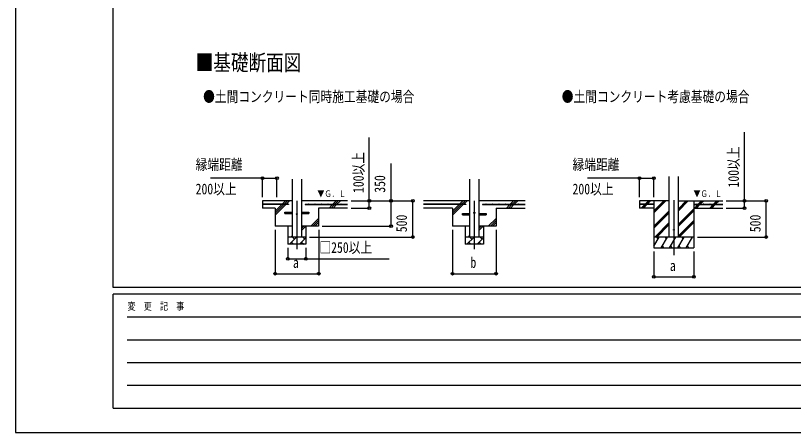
# Model space of a CAD drawing. Units: millimetres, scale not verified. Extents: x -18922 to 18922, y -13365 to 13365.
# Drawn here: x -18922 to -8180, y -13365 to -7600 of the extents above; entities that cross this region are included whole.
import ezdxf
from ezdxf.enums import TextEntityAlignment as Align

# ---------------------------------------------------------------- set-up
doc = ezdxf.new("R2010")
doc.units = ezdxf.units.MM
doc.header["$LTSCALE"] = 50
for name, color, linetype in [('0-2_USER1', 3, 'Continuous'), ('0-4_YKK_12', 2, 'Continuous'), ('0-5_YKK_13', 4, 'Continuous'), ('0-6_YKK_A1', 4, 'Continuous'), ('0-7_YKK_D', 6, 'Continuous'), ('0-8_YKK_ZWAK', 7, 'Continuous')]:
    doc.layers.add(name, color=color, linetype=linetype)
doc.styles.add('ＭＳ ゴシック', font='')
doc.styles.get('ＭＳ ゴシック').set_extended_font_data('MS Gothic')

msp = doc.modelspace()

# ---------------------------------------------------------------- linework, layer by layer
at = {"layer": '0-4_YKK_12'}
for p, q in [((-15037.41, -10162.5), (-15037.41, -10828.45)), ((-12587.41, -10162.5), (-12587.41, -10828.45)), ((-9832.41, -10153.29), (-9832.41, -10912.5))]:
    msp.add_line(p, q, dxfattribs=at)
at = {"layer": '0-5_YKK_13'}
for p, q in [((-15202.41, -10319.5), (-15099.91, -10319.5)), ((-15202.41, -10335.5), (-15202.41, -10319.5)), ((-15202.41, -10335.5), (-15099.91, -10335.5)), ((-14974.91, -10319.5), (-14872.41, -10319.5)), ((-14974.91, -10335.5), (-14872.41, -10335.5)), ((-14872.41, -10319.5), (-14872.41, -10335.5)), ((-12752.41, -10339.5), (-12649.91, -10339.5)), ((-12752.41, -10355.5), (-12752.41, -10339.5)), ((-12752.41, -10355.5), (-12649.91, -10355.5)), ((-12524.91, -10339.5), (-12422.41, -10339.5)), ((-12524.91, -10355.5), (-12422.41, -10355.5)), ((-12422.41, -10339.5), (-12422.41, -10355.5))]:
    msp.add_line(p, q, dxfattribs=at)
for centre, radius in [((-15037.41, -10347.5), 8), ((-12587.41, -10327.5), 8), ((-9832.41, -10562.5), 5)]:
    msp.add_circle(centre, radius, dxfattribs=at)
at = {"layer": '0-6_YKK_A1'}
for p, q in [((-15099.91, -10662.5), (-15099.91, -9862.5)), ((-14974.91, -9862.5), (-14974.91, -10662.5)), ((-12649.91, -10662.5), (-12649.91, -9862.5)), ((-12524.91, -9862.5), (-12524.91, -10662.5)), ((-9894.91, -10662.5), (-9894.91, -9827.15)), ((-9769.91, -10662.5), (-9769.91, -9827.15)), ((-15099.91, -10162.5), (-15512.41, -10162.5)), ((-15512.41, -10162.5), (-15512.41, -10262.5)), ((-15241.48, -10210), (-15193.98, -10162.5)), ((-15213.2, -10210), (-15165.7, -10162.5)), ((-15184.91, -10210), (-15137.41, -10162.5)), ((-14337.41, -10162.5), (-14974.91, -10162.5)), ((-14541.48, -10210), (-14493.98, -10162.5)), ((-14513.2, -10210), (-14465.7, -10162.5)), ((-14484.91, -10210), (-14437.41, -10162.5)), ((-12649.91, -10162.5), (-13287.41, -10162.5)), ((-12791.48, -10210), (-12743.98, -10162.5)), ((-12763.2, -10210), (-12715.7, -10162.5)), ((-12734.91, -10210), (-12687.41, -10162.5)), ((-11887.41, -10162.5), (-12524.91, -10162.5)), ((-12091.48, -10210), (-12043.98, -10162.5)), ((-12063.2, -10210), (-12015.7, -10162.5)), ((-12034.91, -10210), (-11987.41, -10162.5)), ((-10228.45, -10210), (-10180.95, -10162.5)), ((-10214.3, -10210), (-10166.8, -10162.5)), ((-10200.16, -10210), (-10152.66, -10162.5)), ((-10107.41, -10162.5), (-10107.41, -10812.5)), ((-10107.41, -10329.38), (-9940.53, -10162.5)), ((-10107.41, -10315.24), (-9954.67, -10162.5)), ((-10107.41, -10301.1), (-9968.81, -10162.5)), ((-9769.91, -10300.25), (-9632.16, -10162.5)), ((-9769.91, -10286.11), (-9646.3, -10162.5)), ((-9769.91, -10271.96), (-9660.45, -10162.5)), ((-9769.91, -10162.5), (-9157.41, -10162.5)), ((-9557.41, -10162.5), (-9557.41, -10812.5)), ((-9495.81, -10210), (-9448.31, -10162.5)), ((-9481.67, -10210), (-9434.17, -10162.5)), ((-9467.53, -10210), (-9420.03, -10162.5)), ((-9283.68, -10210), (-9236.18, -10162.5)), ((-9269.54, -10210), (-9222.04, -10162.5)), ((-9255.4, -10210), (-9207.9, -10162.5)), ((-15152.41, -10210), (-15512.41, -10210)), ((-15152.41, -10215), (-15512.41, -10215)), ((-15337.41, -10262.5), (-15512.41, -10262.5)), ((-15337.41, -10362.5), (-15189.91, -10215)), ((-15337.41, -10305.93), (-15246.48, -10215)), ((-15337.41, -10334.22), (-15218.2, -10215)), ((-15337.41, -10262.5), (-15337.41, -10512.5)), ((-15152.41, -10210), (-15152.41, -10215)), ((-14922.41, -10210), (-14337.41, -10210)), ((-14922.41, -10210), (-14922.41, -10215)), ((-14922.41, -10215), (-14337.41, -10215)), ((-14337.41, -10262.5), (-14737.41, -10262.5)), ((-14737.41, -10262.5), (-14737.41, -10512.5)), ((-14593.98, -10262.5), (-14546.48, -10215)), ((-14565.7, -10262.5), (-14518.2, -10215)), ((-14537.41, -10262.5), (-14489.91, -10215)), ((-12702.41, -10210), (-13287.41, -10210)), ((-12702.41, -10215), (-13287.41, -10215)), ((-12887.41, -10262.5), (-13287.41, -10262.5)), ((-12887.41, -10362.5), (-12739.91, -10215)), ((-12887.41, -10305.93), (-12796.48, -10215)), ((-12887.41, -10334.22), (-12768.2, -10215)), ((-12887.41, -10262.5), (-12887.41, -10512.5)), ((-12702.41, -10210), (-12702.41, -10215)), ((-12472.41, -10210), (-11887.41, -10210)), ((-12472.41, -10210), (-12472.41, -10215)), ((-12472.41, -10215), (-11887.41, -10215)), ((-12287.41, -10262.5), (-12287.41, -10512.5)), ((-12287.41, -10262.5), (-11887.41, -10262.5)), ((-12143.98, -10262.5), (-12096.48, -10215)), ((-12115.7, -10262.5), (-12068.2, -10215)), ((-12087.41, -10262.5), (-12039.91, -10215)), ((-10107.41, -10210), (-10307.41, -10210)), ((-10107.41, -10215), (-10307.41, -10215)), ((-10107.41, -10262.5), (-10307.41, -10262.5)), ((-10279.54, -10261.1), (-10233.45, -10215)), ((-10266.8, -10262.5), (-10219.3, -10215)), ((-10252.66, -10262.5), (-10205.16, -10215)), ((-10107.41, -10210), (-10107.41, -10215)), ((-10107.41, -10513.23), (-9894.91, -10300.73)), ((-9769.91, -10484.09), (-9557.41, -10271.6)), ((-9769.91, -10498.24), (-9557.41, -10285.74)), ((-9769.91, -10512.38), (-9557.41, -10299.88)), ((-9557.41, -10210), (-9157.41, -10210)), ((-9557.41, -10210), (-9557.41, -10215)), ((-9557.41, -10215), (-9157.41, -10215)), ((-9557.41, -10262.5), (-9157.41, -10262.5)), ((-9548.31, -10262.5), (-9500.81, -10215)), ((-9534.17, -10262.5), (-9486.67, -10215)), ((-9520.03, -10262.5), (-9472.53, -10215)), ((-9336.18, -10262.5), (-9288.68, -10215)), ((-9322.04, -10262.5), (-9274.54, -10215)), ((-9307.9, -10262.5), (-9260.4, -10215)), ((-14843.98, -10512.5), (-14737.41, -10405.93)), ((-12393.98, -10512.5), (-12287.41, -10405.93)), ((-10107.41, -10527.37), (-9894.91, -10314.87)), ((-10107.41, -10541.51), (-9894.91, -10329.01)), ((-15099.91, -10512.5), (-15337.41, -10512.5)), ((-15162.41, -10512.5), (-15162.41, -10762.5)), ((-14974.91, -10574.17), (-14913.24, -10512.5)), ((-14974.91, -10545.88), (-14941.53, -10512.5)), ((-14737.41, -10512.5), (-14974.91, -10512.5)), ((-14912.41, -10512.5), (-14912.41, -10762.5)), ((-14815.7, -10512.5), (-14737.41, -10434.22)), ((-14787.41, -10512.5), (-14737.41, -10462.5)), ((-12649.91, -10512.5), (-12887.41, -10512.5)), ((-12712.41, -10512.5), (-12712.41, -10762.5)), ((-12524.91, -10574.17), (-12463.24, -10512.5)), ((-12524.91, -10545.88), (-12491.53, -10512.5)), ((-12287.41, -10512.5), (-12524.91, -10512.5)), ((-12462.41, -10512.5), (-12462.41, -10762.5)), ((-12365.7, -10512.5), (-12287.41, -10434.22)), ((-12337.41, -10512.5), (-12287.41, -10462.5)), ((-10094.55, -10662.5), (-9894.91, -10462.86)), ((-10080.41, -10662.5), (-9894.91, -10477)), ((-10066.27, -10662.5), (-9894.91, -10491.14)), ((-9769.91, -10646.22), (-9557.41, -10433.73)), ((-9769.91, -10660.37), (-9557.41, -10447.87)), ((-9757.9, -10662.5), (-9557.41, -10462.01)), ((-14912.41, -10662.5), (-15162.41, -10662.5)), ((-15141.67, -10762.5), (-15041.67, -10662.5)), ((-15119.81, -10662.5), (-15099.91, -10642.6)), ((-15113.12, -10733.95), (-15084.57, -10762.5)), ((-15070.23, -10691.05), (-15098.78, -10662.5)), ((-15000.25, -10762.5), (-14912.41, -10674.66)), ((-14971.7, -10733.95), (-14943.15, -10762.5)), ((-14928.81, -10691.05), (-14957.36, -10662.5)), ((-12462.41, -10662.5), (-12712.41, -10662.5)), ((-12691.67, -10762.5), (-12591.67, -10662.5)), ((-12669.81, -10662.5), (-12649.91, -10642.6)), ((-12663.12, -10733.95), (-12634.57, -10762.5)), ((-12620.23, -10691.05), (-12648.78, -10662.5)), ((-12550.25, -10762.5), (-12462.41, -10674.66)), ((-12521.7, -10733.95), (-12493.15, -10762.5)), ((-12478.81, -10691.05), (-12507.36, -10662.5)), ((-9557.41, -10662.5), (-10107.41, -10662.5)), ((-10107.41, -10787.95), (-10034.98, -10662.5)), ((-10049.98, -10688.48), (-10064.98, -10662.5)), ((-10006.11, -10812.5), (-9919.51, -10662.5)), ((-9934.51, -10688.48), (-9949.51, -10662.5)), ((-9890.64, -10812.5), (-9804.04, -10662.5)), ((-9819.04, -10688.48), (-9834.04, -10662.5)), ((-9775.17, -10812.5), (-9688.57, -10662.5)), ((-9703.57, -10688.48), (-9718.57, -10662.5)), ((-9659.7, -10812.5), (-9573.1, -10662.5)), ((-9603.1, -10662.5), (-9603.1, -10662.5)), ((-14912.41, -10762.5), (-15162.41, -10762.5)), ((-12462.41, -10762.5), (-12712.41, -10762.5)), ((-10107.41, -10812.5), (-9557.41, -10812.5)), ((-9991.12, -10786.52), (-9976.12, -10812.5)), ((-9875.65, -10786.52), (-9860.65, -10812.5)), ((-9760.17, -10786.52), (-9745.18, -10812.5)), ((-9644.71, -10786.52), (-9629.71, -10812.5))]:
    msp.add_line(p, q, dxfattribs=at)
msp.add_lwpolyline([(-9894.91, -10162.5), (-10307.41, -10162.5), (-10307.41, -10262.5)], dxfattribs=at)
for centre in [(-15467.41, -10207.5), (-15377.41, -10207.5), (-15287.41, -10207.5), (-15197.41, -10207.5), (-14877.41, -10207.5), (-14787.41, -10207.5), (-14697.41, -10207.5), (-14607.41, -10207.5), (-14517.41, -10207.5), (-14427.41, -10207.5), (-13197.41, -10207.5), (-13107.41, -10207.5), (-13017.41, -10207.5), (-12927.41, -10207.5), (-12837.41, -10207.5), (-12747.41, -10207.5), (-12427.41, -10207.5), (-12337.41, -10207.5), (-12247.41, -10207.5), (-12157.41, -10207.5), (-12067.41, -10207.5), (-11977.41, -10207.5), (-10242.41, -10207.5), (-10152.41, -10207.5), (-9512.41, -10207.5), (-9422.41, -10207.5), (-9332.41, -10207.5), (-9242.41, -10207.5)]:
    msp.add_circle(centre, 2.5, dxfattribs=at)
at = {"layer": '0-7_YKK_D'}
for p, q in [((-15512.41, -9847.24), (-16230.22, -9847.24)), ((-15512.41, -10112.5), (-15512.41, -9846.24)), ((-15512.41, -9847.24), (-15312.41, -9847.24)), ((-15312.41, -10112.5), (-15312.41, -9846.24)), ((-10307.41, -9847.24), (-11025.22, -9847.24)), ((-10307.41, -10112.5), (-10307.41, -9846.24)), ((-10307.41, -9847.24), (-10107.41, -9847.24)), ((-10107.41, -10112.5), (-10107.41, -9846.24)), ((-14287.41, -10162.5), (-14036.41, -10162.5)), ((-14287.41, -10162.5), (-13436.41, -10162.5)), ((-14287.41, -10162.5), (-13736.41, -10162.5)), ((-13437.41, -10662.5), (-13437.41, -10162.5)), ((-9107.41, -10162.5), (-8556.41, -10162.5)), ((-9107.41, -10162.5), (-8856.41, -10162.5)), ((-8557.41, -10662.5), (-8557.41, -10162.5)), ((-14287.41, -10262.5), (-14036.41, -10262.5)), ((-9107.41, -10262.5), (-8856.41, -10262.5)), ((-14687.41, -10512.5), (-13736.41, -10512.5)), ((-15337.41, -10562.5), (-15337.41, -11170.46)), ((-14736.41, -10562.5), (-14736.41, -11170.46)), ((-12887.41, -10562.5), (-12887.41, -11170.46)), ((-12287.41, -10562.5), (-12287.41, -11170.46)), ((-14862.41, -10662.5), (-13436.41, -10662.5)), ((-9507.41, -10662.5), (-8556.41, -10662.5)), ((-15162.41, -10812.5), (-15162.41, -10963.5)), ((-14912.41, -10812.5), (-14912.41, -10963.5)), ((-10107.41, -10862.5), (-10107.41, -11213.5)), ((-9557.41, -10862.5), (-9557.41, -11213.5)), ((-15337.41, -11169.46), (-14736.41, -11169.46)), ((-12887.41, -11169.46), (-12287.41, -11169.46)), ((-10107.41, -11212.5), (-9557.41, -11212.5))]:
    msp.add_line(p, q, dxfattribs=at)
for points in [[(-8857.41, -10262.5), (-8857.41, -10162.5), (-8857.41, -9211.1)], [(-14037.41, -10262.5), (-14037.41, -10162.5), (-14037.41, -9287.6)], [(-13737.41, -10512.5), (-13737.41, -10162.5), (-13737.41, -9646.8)], [(-15162.41, -10962.5), (-14912.41, -10962.5), (-13761.88, -10962.5)]]:
    msp.add_lwpolyline(points, dxfattribs=at)
for centre in [(-15512.41, -9847.24), (-15312.41, -9847.24), (-10307.41, -9847.24), (-10107.41, -9847.24), (-14037.41, -10162.5), (-13737.41, -10162.5), (-13437.41, -10162.5), (-8857.41, -10162.5), (-8557.41, -10162.5), (-14037.41, -10262.5), (-8857.41, -10262.5), (-13737.41, -10512.5), (-13437.41, -10662.5), (-8557.41, -10662.5), (-15162.41, -10962.5), (-14912.41, -10962.5), (-15337.41, -11169.46), (-14736.41, -11169.46), (-12887.41, -11169.46), (-12287.41, -11169.46), (-10107.41, -11212.5), (-9557.41, -11212.5)]:
    msp.add_circle(centre, 19.12, dxfattribs=at)
at = {"layer": '0-8_YKK_ZWAK'}
for p, q in [((-17572.41, -11362.5), (-17572.41, 12487.5)), ((17527.59, -11362.5), (-17572.41, -11362.5)), ((-5872.41, -11452.5), (-17572.41, -11452.5)), ((-17572.41, -13027.5), (-17572.41, -11452.5)), ((-17381.16, -11767.5), (-6097.41, -11767.5)), ((-17381.16, -12082.5), (-6097.41, -12082.5)), ((-17381.16, -12397.5), (-6097.41, -12397.5)), ((-17381.16, -12712.5), (-6097.41, -12712.5)), ((-17572.41, -13027.5), (-5872.41, -13027.5))]:
    msp.add_line(p, q, dxfattribs=at)
msp.add_lwpolyline([(-18922.5, -13365), (18922.5, -13365), (18922.5, 13365), (-18922.5, 13365)], close=True, dxfattribs=at)

# ---------------------------------------------------------------- texts
at = {"layer": '0-2_USER1', "style": 'ＭＳ ゴシック', "width": 0.8}
for s, height, p in [('■基礎断面図', 222.7, (-16434.39, -8428.42)), ('●土間コンクリート同時施工基礎の場合', 148.5, (-16332.45, -8840.39)), ('●土間コンクリート考慮基礎の場合', 148.5, (-11380.09, -8840.39))]:
    msp.add_text(s, height=height, dxfattribs=at).set_placement(p, align=Align.BOTTOM_LEFT)
at = {"layer": '0-6_YKK_A1', "style": 'ＭＳ ゴシック', "width": 0.8}
for p in [(-14755.26, -10134.05), (-9561.28, -10134.05)]:
    msp.add_text('▼Ｇ．Ｌ', height=87.98, dxfattribs=at).set_placement(p, align=Align.BOTTOM_LEFT)
at = {"layer": '0-7_YKK_D', "style": 'ＭＳ ゴシック', "width": 0.8}
for s, p in [('100以上', (-8889.41, -9977.5)), ('100以上', (-14069.41, -10054)), ('350', (-13773.41, -10050)), ('500', (-13473.41, -10596.1)), ('500', (-8589.41, -10596.1))]:
    msp.add_text(s, height=148.5, rotation=90, dxfattribs=at).set_placement(p, align=Align.BOTTOM_LEFT)
for s, p in [('縁端距離', (-16435.81, -9779.74)), ('縁端距離', (-11230.81, -9779.74)), ('200以上', (-16435.81, -10117.24)), ('200以上', (-11230.81, -10117.24)), ('□250以上', (-14726.68, -10926.5)), ('b', (-12641.41, -11133.46)), ('a', (-15091.41, -11133.46)), ('a', (-9886.41, -11176.5))]:
    msp.add_text(s, height=148.5, dxfattribs=at).set_placement(p, align=Align.BOTTOM_LEFT)
at = {"layer": '0-8_YKK_ZWAK', "style": 'ＭＳ ゴシック', "width": 0.8}
msp.add_text('変  更  記  事', height=98.97, dxfattribs=at).set_placement((-17375.9, -11700), align=Align.BOTTOM_LEFT)

doc.saveas('drawing.dxf')
